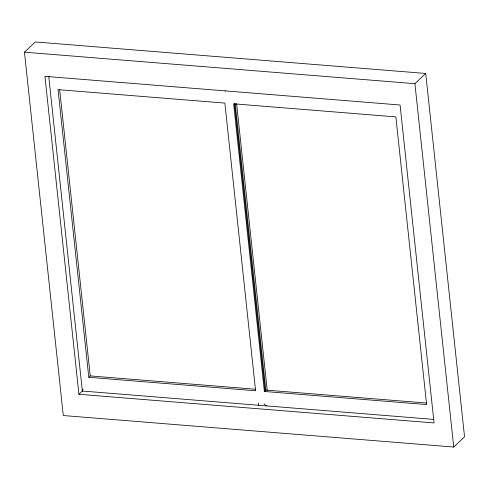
<?xml version="1.0" encoding="UTF-8"?>
<svg xmlns="http://www.w3.org/2000/svg" width="489" height="489" viewBox="0 0 489 489"><rect width="100%" height="100%" fill="white"/><g stroke="black" fill="none" stroke-linecap="round" stroke-linejoin="round"><path stroke-width="0.73" d="M258.76 403.205L258.192 405.228M82.971 389.024L82.311 391.029L433.7 419.391M24.45 52.176L35.269 41.956L425.717 73.46L464.55 436.824L453.731 447.044L63.283 415.54L24.45 52.176L414.904 83.68L425.717 73.46M88.79 377.3L255.6 390.76L224.861 103.1L58.05 89.64L88.79 377.3L90.251 375.919L255.551 389.256M78.925 394.287L434.055 422.942L400.075 105.001L44.945 76.345L78.925 394.287L82.708 390.711M264.384 391.469L426.604 404.556L395.864 116.895L233.638 103.809L264.384 391.469L265.845 390.088L426.542 403.052M266.731 405.919L265.454 405.277L264.048 403.633M49.395 76.431L49.603 76.761M225.191 90.618L225.392 90.948M414.904 83.68L453.731 447.044M236.59 103.564L267.245 390.393M235.264 103.943L265.845 390.088M234.378 103.148L265.191 391.5M59.67 89.774L90.251 375.919M48.79 76.889L82.36 391.041"/></g></svg>
